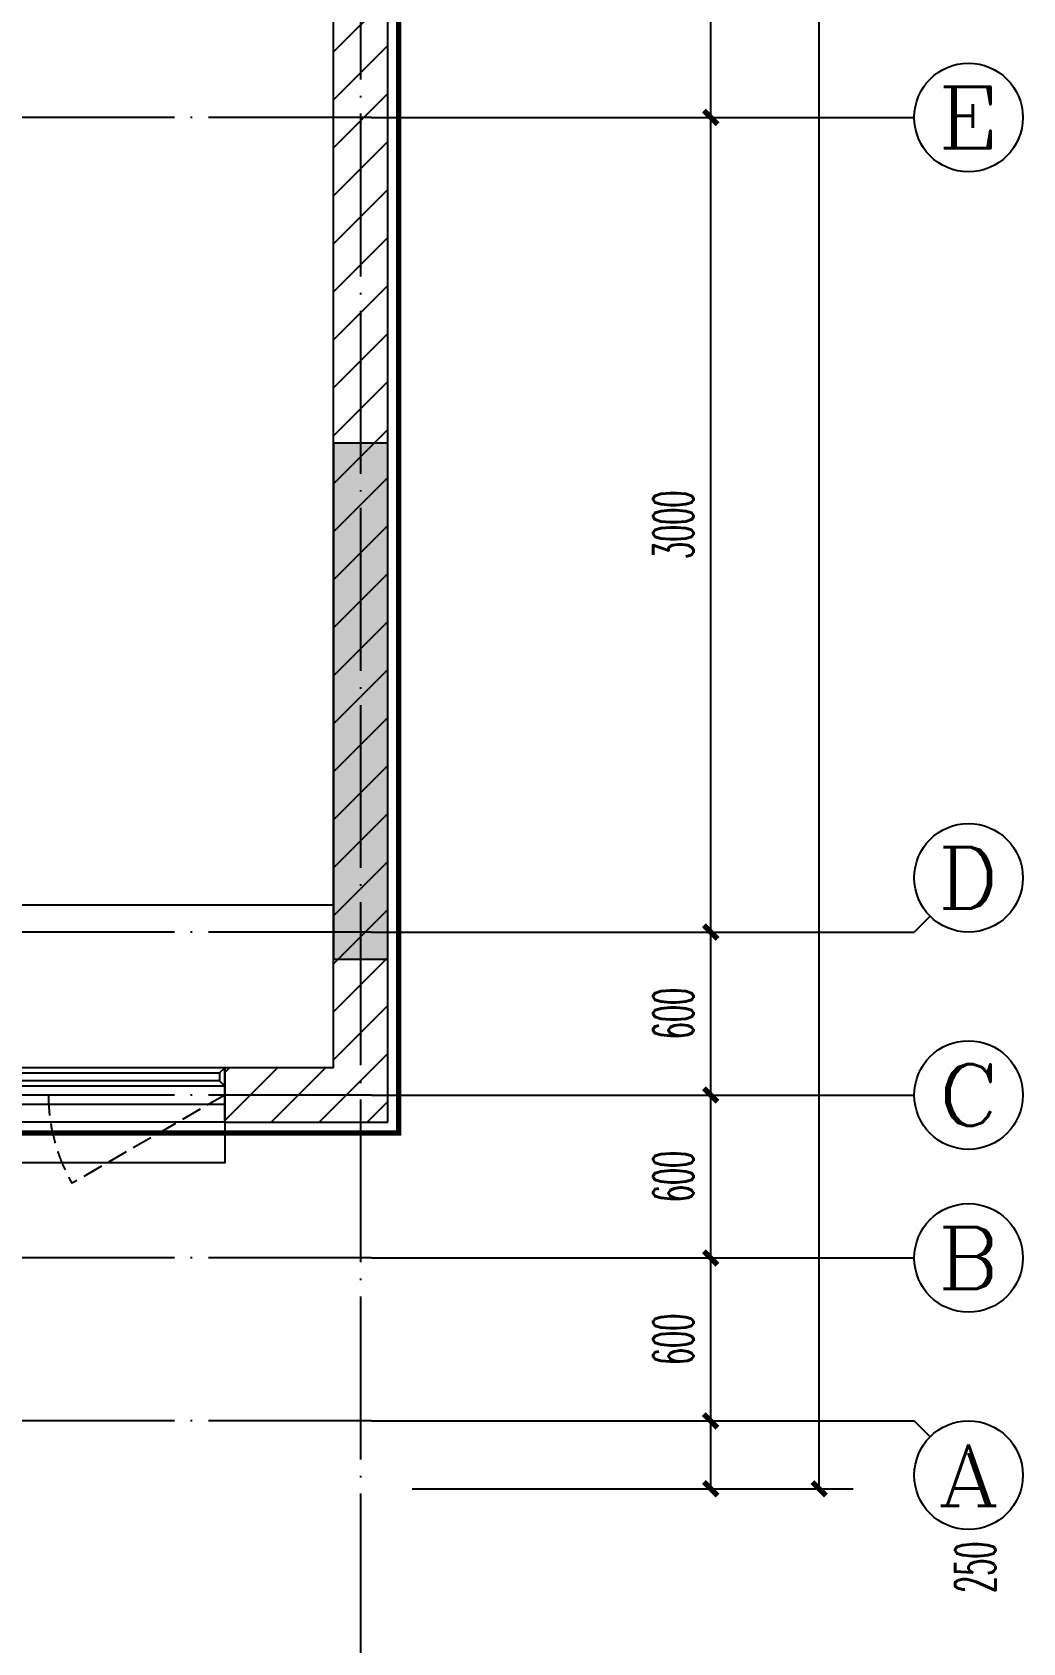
# Model space of a CAD drawing. Extents: x 27938 to 1507990, y 110129 to 923079.
# Drawn here: x 1250054 to 1253704, y 580007 to 585938 of the extents above; entities that cross this region are included whole.
import ezdxf
from ezdxf.enums import TextEntityAlignment as Align

# ---------------------------------------------------------------- set-up
doc = ezdxf.new("R2010")
doc.units = 0
doc.header["$LTSCALE"] = 1000
doc.header["$MEASUREMENT"] = 0
doc.linetypes.add('DASH', pattern=[0.35, 0.25, -0.1])
doc.linetypes.add('DOTE', pattern=[2.42, 2, -0.2, 0.02, -0.2])
for name, color, linetype in [('----建筑底图', 8, 'Continuous'), ('3-栏杆1', 135, 'Continuous'), ('3.5方案汇报，与郭总、侯月琴确定户型_t8$0$2020.03.04 -1安徽标准化洋房户型(UA）_t8_t8$0$看线', 154, 'Continuous'), ('AXIS', 3, 'Continuous'), ('AXIS_TEXT', 7, 'Continuous'), ('COLUMN', 9, 'Continuous'), ('DOTE', 1, 'Continuous'), ('PUB_HATCH', 8, 'Continuous'), ('WALL', 9, 'Continuous'), ('WINDOW', 4, 'Continuous'), ('WINDOW_TEXT', 7, 'Continuous'), ('看线', 251, 'Continuous')]:
    doc.layers.add(name, color=color, linetype=linetype)
doc.styles.add('_TCH_AXIS', font='COMPLEX', dxfattribs={"bigfont": 'GBCBIG'})
doc.styles.add('_TCH_DIM_T3', font='SIMPLEX.shx', dxfattribs={"width": 0.494118, "bigfont": 'GBCBIG.shx'})
doc.styles.add('_TCH_WINDOW', font='SIMPLEX.shx', dxfattribs={"width": 0.7, "height": 3.5, "bigfont": 'GBCBIG.shx'})
doc.styles.add('COMPLEX', font='COMPLEX')
doc.dimstyles.new('_TCH_ARCH&&50', dxfattribs={"dimtxt": 148.75, "dimasz": 50, "dimexe": 125, "dimexo": 150, "dimgap": 63.125, "dimtad": 1, "dimdec": 0, "dimzin": 0, "dimdsep": 46, "dimtxsty": '_TCH_DIM_T3', "dimblk": 'ARCHTICK', "dimcen": 0.09, "dimclrt": 4, "dimazin": 2, "dimtfac": 1, "dimtdec": 0, "dimtix": 1, "dimtmove": 2, "dimatfit": 3, "dimfxl": 100, "dimtolj": 1, "dimtzin": 0, "dimarcsym": 0})
pattern_1 = [(45, (0, 89.76), (-88.3884, 88.3884), [])]

# ---------------------------------------------------------------- blocks, each defined once
blk = doc.blocks.new('GFDGFSDFGD')
at = {"layer": 'PUB_HATCH'}
blk.add_hatch(color=0, dxfattribs=at).paths.add_polyline_path([(470716.6, 367423.7), (470516.6, 367423.7), (470516.6, 365523.7), (470716.6, 365523.7)])
at = {"layer": 'COLUMN', "color": 0}
for p, q in [((470716.6, 367423.7), (470516.6, 367423.7)), ((470516.6, 367423.7), (470516.6, 365523.7)), ((470716.6, 365523.7), (470716.6, 367423.7)), ((470516.6, 365523.7), (470716.6, 365523.7))]:
    blk.add_line(p, q, dxfattribs=at)
blk = doc.blocks.new('$WINLIB2D$00000001')
at = {"color": 0}
for points in [[(-0.5, 0.5), (-0.5, -0.5)], [(-0.5, 0.5), (0.5, 0.5)], [(0.5, -0.5), (0.5, 0.5)], [(0.5, 0.1667), (-0.5, 0.1667)], [(0.5, -0.1667), (-0.5, -0.1667)], [(-0.5, -0.5), (0.5, -0.5)]]:
    blk.add_lwpolyline(points, dxfattribs=at)
blk = doc.blocks.new('_ArchTick')
at = {"color": 0, "linetype": 'ByBlock', "const_width": 0.4}
blk.add_lwpolyline([(-0.5, -0.5), (0.5, 0.5)], dxfattribs=at)
blk = doc.blocks.new('*D1170')
at = {"layer": 'AXIS', "color": 0, "lineweight": -2}
for p, q in [((25189.9, -13060.1), (26814.9, -13060.1)), ((26689.9, -25960.1), (26689.9, -13060.1)), ((25189.9, -25960.1), (26814.9, -25960.1))]:
    blk.add_line(p, q, dxfattribs=at)
at = {"layer": 'Defpoints', "color": 0}
for p in [(25039.9, -13060.1), (26689.9, -13060.1), (25039.9, -25960.1)]:
    blk.add_point(p, dxfattribs=at)
at = {"layer": 'AXIS', "color": 0, "lineweight": -2, "xscale": 50, "yscale": 50, "zscale": 50}
for p, rotation in [((26689.9, -13060.1), 90), ((26689.9, -25960.1), 270)]:
    blk.add_blockref('_ArchTick', p, dxfattribs=dict(at, rotation=rotation))
at = {"layer": 'AXIS', "color": 4, "insert": (26552.4, -19510.1), "char_height": 148.75, "attachment_point": 5, "rotation": 90, "style": '_TCH_DIM_T3'}
blk.add_mtext('\\A1;12900', dxfattribs=at)
blk = doc.blocks.new('*D1171')
at = {"layer": 'AXIS', "color": 0, "lineweight": -2}
for p, q in [((25189.9, -25710.1), (26414.9, -25710.1)), ((26289.9, -25960.1), (26289.9, -25710.1)), ((25189.9, -25960.1), (26414.9, -25960.1))]:
    blk.add_line(p, q, dxfattribs=at)
at = {"layer": 'Defpoints', "color": 0}
for p in [(25039.9, -25710.1), (26289.9, -25710.1), (25039.9, -25960.1)]:
    blk.add_point(p, dxfattribs=at)
at = {"layer": 'AXIS', "color": 0, "lineweight": -2, "xscale": 50, "yscale": 50, "zscale": 50}
for p, rotation in [((26289.9, -25710.1), 90), ((26289.9, -25960.1), 270)]:
    blk.add_blockref('_ArchTick', p, dxfattribs=dict(at, rotation=rotation))
at = {"layer": 'AXIS', "color": 4, "insert": (27264.9, -26249.1), "char_height": 148.75, "attachment_point": 5, "rotation": 90, "style": '_TCH_DIM_T3'}
blk.add_mtext('\\A1;250', dxfattribs=at)
blk = doc.blocks.new('*D1172')
at = {"layer": 'AXIS', "color": 0, "lineweight": -2}
for p, q in [((25189.9, -25110.1), (26414.9, -25110.1)), ((26289.9, -25710.1), (26289.9, -25110.1)), ((25189.9, -25710.1), (26414.9, -25710.1))]:
    blk.add_line(p, q, dxfattribs=at)
at = {"layer": 'Defpoints', "color": 0}
for p in [(25039.9, -25110.1), (26289.9, -25110.1), (25039.9, -25710.1)]:
    blk.add_point(p, dxfattribs=at)
at = {"layer": 'AXIS', "color": 0, "lineweight": -2, "xscale": 50, "yscale": 50, "zscale": 50}
for p, rotation in [((26289.9, -25110.1), 90), ((26289.9, -25710.1), 270)]:
    blk.add_blockref('_ArchTick', p, dxfattribs=dict(at, rotation=rotation))
at = {"layer": 'AXIS', "color": 4, "insert": (26152.4, -25410.1), "char_height": 148.75, "attachment_point": 5, "rotation": 90, "style": '_TCH_DIM_T3'}
blk.add_mtext('\\A1;600', dxfattribs=at)
blk = doc.blocks.new('*D1173')
at = {"layer": 'AXIS', "color": 0, "lineweight": -2}
for p, q in [((25189.9, -24510.1), (26414.9, -24510.1)), ((26289.9, -25110.1), (26289.9, -24510.1)), ((25189.9, -25110.1), (26414.9, -25110.1))]:
    blk.add_line(p, q, dxfattribs=at)
at = {"layer": 'Defpoints', "color": 0}
for p in [(25039.9, -24510.1), (26289.9, -24510.1), (25039.9, -25110.1)]:
    blk.add_point(p, dxfattribs=at)
at = {"layer": 'AXIS', "color": 0, "lineweight": -2, "xscale": 50, "yscale": 50, "zscale": 50}
for p, rotation in [((26289.9, -24510.1), 90), ((26289.9, -25110.1), 270)]:
    blk.add_blockref('_ArchTick', p, dxfattribs=dict(at, rotation=rotation))
at = {"layer": 'AXIS', "color": 4, "insert": (26152.4, -24810.1), "char_height": 148.75, "attachment_point": 5, "rotation": 90, "style": '_TCH_DIM_T3'}
blk.add_mtext('\\A1;600', dxfattribs=at)
blk = doc.blocks.new('*D1174')
at = {"layer": 'AXIS', "color": 0, "lineweight": -2}
for p, q in [((25189.9, -23910.1), (26414.9, -23910.1)), ((26289.9, -24510.1), (26289.9, -23910.1)), ((25189.9, -24510.1), (26414.9, -24510.1))]:
    blk.add_line(p, q, dxfattribs=at)
at = {"layer": 'Defpoints', "color": 0}
for p in [(25039.9, -23910.1), (26289.9, -23910.1), (25039.9, -24510.1)]:
    blk.add_point(p, dxfattribs=at)
at = {"layer": 'AXIS', "color": 0, "lineweight": -2, "xscale": 50, "yscale": 50, "zscale": 50}
for p, rotation in [((26289.9, -23910.1), 90), ((26289.9, -24510.1), 270)]:
    blk.add_blockref('_ArchTick', p, dxfattribs=dict(at, rotation=rotation))
at = {"layer": 'AXIS', "color": 4, "insert": (26152.4, -24210.1), "char_height": 148.75, "attachment_point": 5, "rotation": 90, "style": '_TCH_DIM_T3'}
blk.add_mtext('\\A1;600', dxfattribs=at)
blk = doc.blocks.new('*D1175')
at = {"layer": 'AXIS', "color": 0, "lineweight": -2}
for p, q in [((25189.9, -20910.1), (26414.9, -20910.1)), ((26289.9, -23910.1), (26289.9, -20910.1)), ((25189.9, -23910.1), (26414.9, -23910.1))]:
    blk.add_line(p, q, dxfattribs=at)
at = {"layer": 'Defpoints', "color": 0}
for p in [(25039.9, -20910.1), (26289.9, -20910.1), (25039.9, -23910.1)]:
    blk.add_point(p, dxfattribs=at)
at = {"layer": 'AXIS', "color": 0, "lineweight": -2, "xscale": 50, "yscale": 50, "zscale": 50}
for p, rotation in [((26289.9, -20910.1), 90), ((26289.9, -23910.1), 270)]:
    blk.add_blockref('_ArchTick', p, dxfattribs=dict(at, rotation=rotation))
at = {"layer": 'AXIS', "color": 4, "insert": (26152.4, -22410.1), "char_height": 148.75, "attachment_point": 5, "rotation": 90, "style": '_TCH_DIM_T3'}
blk.add_mtext('\\A1;3000', dxfattribs=at)
blk = doc.blocks.new('*D1176')
at = {"layer": 'AXIS', "color": 0, "lineweight": -2}
for p, q in [((25189.9, -19410.1), (26414.9, -19410.1)), ((26289.9, -20910.1), (26289.9, -19410.1)), ((25189.9, -20910.1), (26414.9, -20910.1))]:
    blk.add_line(p, q, dxfattribs=at)
at = {"layer": 'Defpoints', "color": 0}
for p in [(25039.9, -19410.1), (26289.9, -19410.1), (25039.9, -20910.1)]:
    blk.add_point(p, dxfattribs=at)
at = {"layer": 'AXIS', "color": 0, "lineweight": -2, "xscale": 50, "yscale": 50, "zscale": 50}
for p, rotation in [((26289.9, -19410.1), 90), ((26289.9, -20910.1), 270)]:
    blk.add_blockref('_ArchTick', p, dxfattribs=dict(at, rotation=rotation))
at = {"layer": 'AXIS', "color": 4, "insert": (26152.4, -20160.1), "char_height": 148.75, "attachment_point": 5, "rotation": 90, "style": '_TCH_DIM_T3'}
blk.add_mtext('\\A1;1500', dxfattribs=at)
blk = doc.blocks.new('_AXISO')
at = {"color": 0}
blk.add_circle((0, 0), 0.5, dxfattribs=at)
at = {"layer": 'AXIS_TEXT', "color": 0, "style": 'COMPLEX', "width": 1.041667}
blk.add_attdef('A', text='', height=0.56, dxfattribs=at).set_placement((-0.25, -0.28), (0.25, -0.28), align=Align.FIT)
blk = doc.blocks.new('A$C149A4CC3')
at = {"layer": 'PUB_HATCH'}
h = blk.add_hatch(dxfattribs=at)
h.set_pattern_fill('普通砖', color=256, scale=50, style=0)
h.set_pattern_definition(pattern_1)
h.paths.add_polyline_path([(24900, -24410.1), (25100, -24610.1), (25100, -19410.1), (24966.7, -19410.1), (24900, -19510.1)])
h = blk.add_hatch(dxfattribs=at)
h.set_pattern_fill('普通砖', color=256, scale=50, style=0)
h.set_pattern_definition(pattern_1)
h.paths.add_polyline_path([(24900, -24410.1), (24500, -24410.1), (24500, -24610.1), (25100, -24610.1)])
at = {"color": 8, "linetype": 'DASH', "ltscale": 0.8, "const_width": 20}
blk.add_lwpolyline([(23340, -16470.1), (25140, -16470.1), (25140, -24650.1), (22160, -24650.1)], dxfattribs=at)
at = {"layer": '3-栏杆1', "color": 8}
for p, q in [((22720.3, -24427.9), (24479.7, -24427.9)), ((24479.7, -24427.9), (24500, -24410.1)), ((24500, -24410.1), (24479.7, -24427.9)), ((24479.7, -24427.9), (24479.7, -24457.2)), ((24479.7, -24457.2), (22720.3, -24457.2)), ((24500, -24477), (24479.7, -24457.2))]:
    blk.add_line(p, q, dxfattribs=at)
at = {"layer": '3.5方案汇报，与郭总、侯月琴确定户型_t8$0$2020.03.04 -1安徽标准化洋房户型(UA）_t8_t8$0$看线', "color": 8, "ltscale": 10}
blk.add_line((22400, -23810.1), (24900, -23810.1), dxfattribs=at)
at = {"layer": 'AXIS', "color": 8}
for p, q in [((25039.9, -20910.1), (27039.9, -20910.1)), ((27098.5, -23851.5), (27039.9, -23910.1)), ((25039.9, -23910.1), (27039.9, -23910.1)), ((25039.9, -24510.1), (27039.9, -24510.1)), ((25039.9, -25110.1), (27039.9, -25110.1)), ((25039.9, -25710.1), (27039.9, -25710.1)), ((27098.5, -25768.7), (27039.9, -25710.1))]:
    blk.add_line(p, q, dxfattribs=at)
at = {"layer": 'DOTE', "color": 169, "linetype": 'DOTE', "ltscale": 0.3}
for p, q in [((25000, -11458), (25000, -26899.5)), ((25039.9, -20910.1), (-25818.8, -20910.1)), ((25039.9, -23910.1), (-25818.8, -23910.1)), ((25039.9, -24510.1), (-25818.8, -24510.1)), ((25039.9, -25110.1), (-25818.8, -25110.1)), ((25039.9, -25710.1), (-25818.8, -25710.1))]:
    blk.add_line(p, q, dxfattribs=at)
at = {"layer": 'WALL', "color": 8}
for p, q in [((25100, -24610.1), (25100, -19410.1)), ((24900, -24410.1), (24900, -19510.1)), ((24900, -24410.1), (24500, -24410.1)), ((24500, -24410.1), (24500, -24610.1)), ((24500, -24610.1), (25100, -24610.1))]:
    blk.add_line(p, q, dxfattribs=at)
at = {"layer": 'WINDOW', "color": 8, "linetype": 'DASH', "ltscale": 0.3}
blk.add_lwpolyline([(24500, -24510.1), (23936.9, -24834.7, -0.131485), (23850, -24510.1)], format="xyb", dxfattribs=at)
at = {"layer": '看线', "color": 8, "ltscale": 0.5}
for points in [[(24500, -24610.1), (24500, -24760.1), (22450, -24760.1), (22450, -25610.1)], [(24500, -24610.1), (24500, -24760.1), (22700, -24760.1), (22700, -24610.1)]]:
    blk.add_lwpolyline(points, dxfattribs=at)
at = {"color": 8}
blk.add_blockref('GFDGFSDFGD', (-445616.6, -389533.8), dxfattribs=at)
at = {"layer": 'AXIS', "color": 8}
ref = blk.add_blockref('_AXISO', (27239.9, -20910.1), dxfattribs=dict(at, xscale=400, yscale=400, zscale=400))
ref.add_attrib('A', 'E', dxfattribs={"layer": 'AXIS_TEXT', "color": 8, "ltscale": 0.5, "height": 226.3, "style": '_TCH_AXIS', "width": 1.3125}).set_placement((27126.8, -21023.2), (27353, -21023.2), align=Align.FIT)
ref = blk.add_blockref('_AXISO', (27239.9, -23710.1), dxfattribs=dict(at, xscale=400, yscale=400, zscale=400))
ref.add_attrib('A', 'D', dxfattribs={"layer": 'AXIS_TEXT', "color": 8, "ltscale": 0.5, "height": 226.3, "style": '_TCH_AXIS', "width": 1.235294}).set_placement((27126.8, -23823.2), (27353, -23823.2), align=Align.FIT)
ref = blk.add_blockref('_AXISO', (27239.9, -24510.1), dxfattribs=dict(at, xscale=400, yscale=400, zscale=400))
ref.add_attrib('A', 'C', dxfattribs={"layer": 'AXIS_TEXT', "color": 8, "ltscale": 0.5, "height": 226.3, "style": '_TCH_AXIS', "width": 1.4}).set_placement((27126.8, -24623.2), (27353, -24623.2), align=Align.FIT)
ref = blk.add_blockref('_AXISO', (27239.9, -25110.1), dxfattribs=dict(at, xscale=400, yscale=400, zscale=400))
ref.add_attrib('A', 'B', dxfattribs={"layer": 'AXIS_TEXT', "color": 8, "ltscale": 0.5, "height": 226.3, "style": '_TCH_AXIS', "width": 1.235294}).set_placement((27126.8, -25223.2), (27353, -25223.2), align=Align.FIT)
ref = blk.add_blockref('_AXISO', (27239.9, -25910.1), dxfattribs=dict(at, xscale=400, yscale=400, zscale=400))
ref.add_attrib('A', 'A', dxfattribs={"layer": 'AXIS_TEXT', "color": 8, "ltscale": 0.5, "height": 226.3, "style": '_TCH_AXIS', "width": 1.166667}).set_placement((27126.8, -26023.2), (27353, -26023.2), align=Align.FIT)
at = {"layer": 'WINDOW', "color": 8}
ref = blk.add_blockref('$WINLIB2D$00000001', (23600, -24510.1), dxfattribs=dict(at, xscale=1800, yscale=200, zscale=1800, rotation=179.9999999950641))
ref.add_attrib('A', 'TC1817', (23594.8, -24219.7), dxfattribs={"layer": 'WINDOW_TEXT', "color": 8, "ltscale": 0.5, "height": 4.25, "rotation": 360, "style": '_TCH_WINDOW', "width": 0.494118})
at = {"layer": 'AXIS', "color": 8}
for p1, p2, distance, picture, middle in [((25039.9, -25960.1), (25039.9, -13060.1), -1650, '*D1170', (26552.4, -19510.1)), ((25039.9, -20910.1), (25039.9, -19410.1), -1250, '*D1176', (26152.4, -20160.1)), ((25039.9, -23910.1), (25039.9, -20910.1), -1250, '*D1175', (26152.4, -22410.1)), ((25039.9, -24510.1), (25039.9, -23910.1), -1250, '*D1174', (26152.4, -24210.1)), ((25039.9, -25110.1), (25039.9, -24510.1), -1250, '*D1173', (26152.4, -24810.1)), ((25039.9, -25710.1), (25039.9, -25110.1), -1250, '*D1172', (26152.4, -25410.1))]:
    dim = blk.add_aligned_dim(p1=p1, p2=p2, distance=distance, dimstyle='_TCH_ARCH&&50', dxfattribs=at)
    dim.commit()
    dim.dimension.update_dxf_attribs({"geometry": picture, "text_midpoint": middle})
dim = blk.add_linear_dim(base=(26289.9, -25710.1), p1=(25039.9, -25960.1), p2=(25039.9, -25710.1), angle=90, dimstyle='_TCH_ARCH&&50', dxfattribs=at)
dim.commit()
dim.dimension.update_dxf_attribs({"geometry": '*D1171', "text_midpoint": (27264.9, -26249.1), "dimtype": 129})

msp = doc.modelspace()

# ---------------------------------------------------------------- block references
at = {"layer": '----建筑底图'}
msp.add_blockref('A$C149A4CC3', (1226263.6, 606534.1), dxfattribs=at)

doc.saveas('drawing.dxf')
